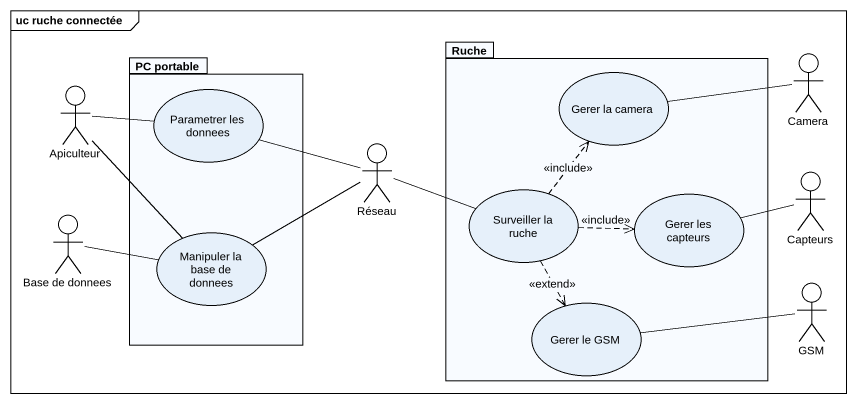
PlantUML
@startuml
mainframe uc ruche connectée
package Ruche {
  usecase "Gerer la camera" as Gerer_la_camera
  usecase "Surveiller la ruche" as Surveiller_la_ruche
  usecase "Gerer les capteurs" as Gerer_les_capteurs
  usecase "Gerer le GSM" as Gerer_le_GSM
}
actor Apiculteur
package "PC portable" as PC_portable {
  usecase "Parametrer les donnees" as Parametrer_les_donnees
  usecase "Manipuler la base de donnees" as Manipuler_la_base_de_donnees
}
actor Camera
actor Réseau
actor Capteurs
actor "Base de donnees" as Base_de_donnees
actor GSM
Apiculteur -right- Parametrer_les_donnees
Apiculteur -- Manipuler_la_base_de_donnees
Camera -left- Gerer_la_camera
Réseau -left- Parametrer_les_donnees
Réseau -right- Surveiller_la_ruche
Surveiller_la_ruche .up.> Gerer_la_camera : <<include>>
Surveiller_la_ruche .right.> Gerer_les_capteurs : <<include>>
Surveiller_la_ruche ..> Gerer_le_GSM : <<extend>>
Capteurs -left- Gerer_les_capteurs
Base_de_donnees -right- Manipuler_la_base_de_donnees
Manipuler_la_base_de_donnees -right- Réseau
GSM -left- Gerer_le_GSM
@enduml
